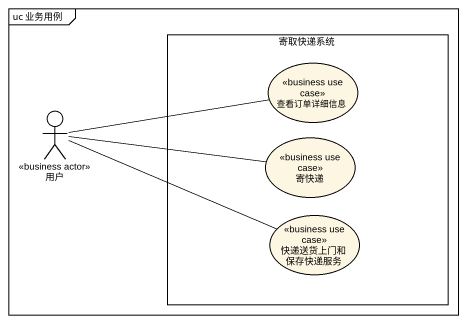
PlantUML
@startuml
mainframe uc 业务用例
rectangle 寄取快递系统 {
  usecase 查看订单详细信息 <<business use case>>
  usecase 寄快递 <<business use case>>
  usecase 快递送货上门和保存快递服务 <<business use case>>
}
actor 用户 <<business actor>>
用户 -right- 查看订单详细信息
用户 -right- 寄快递
用户 -right- 快递送货上门和保存快递服务
@enduml
